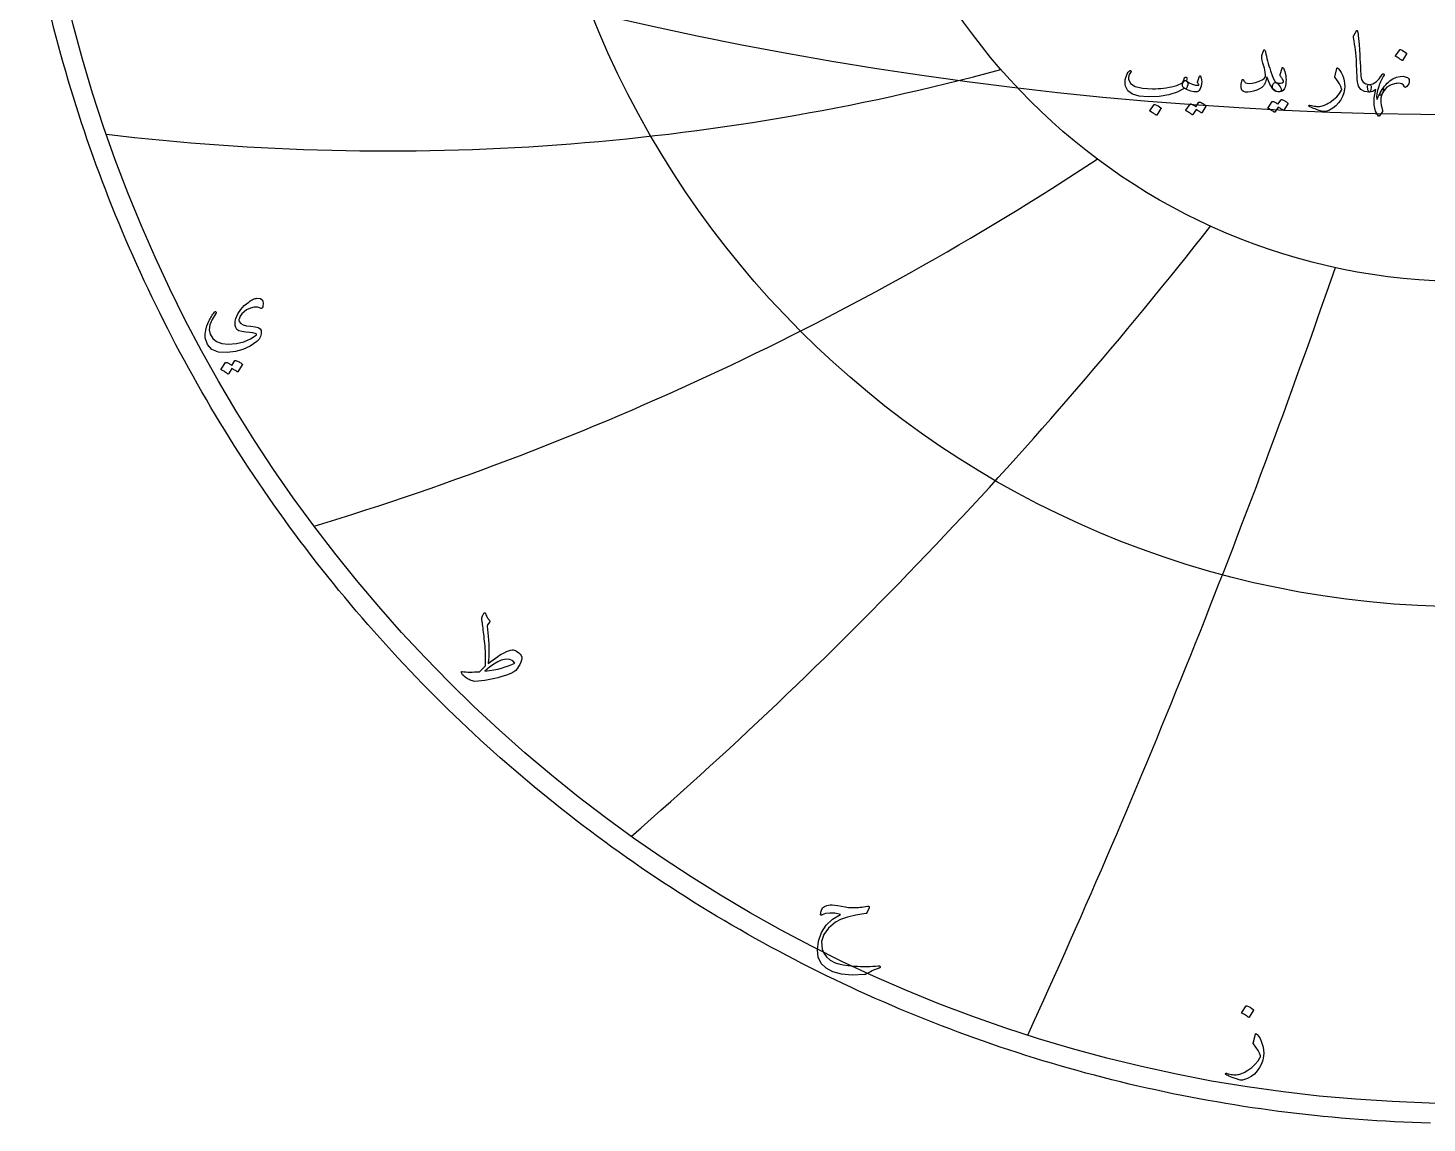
# Model space of a CAD drawing. Header units: millimetres. Extents: x -55 to 55, y -55 to 56.
# Drawn here: x -54 to -1.5, y -54.7 to -13.6 of the extents above; entities that cross this region are included whole.
import ezdxf

# ---------------------------------------------------------------- set-up
doc = ezdxf.new("R2010")
doc.units = ezdxf.units.MM
for name, color, linetype in [('CUT_OUTER', 1, 'Continuous'), ('ENGRAVE', 7, 'Continuous'), ('ENGRAVE_FINE', 8, 'Continuous'), ('TEXT', 5, 'Continuous')]:
    doc.layers.add(name, color=color, linetype=linetype)

msp = doc.modelspace()

# ---------------------------------------------------------------- linework, layer by layer
at = {"layer": 'CUT_OUTER'}
msp.add_lwpolyline([(-1.3436, -54.7335), (-1.6794, -54.7242), (-2.0152, -54.7129), (-2.3509, -54.6995), (-2.6865, -54.6841), (-3.0219, -54.6665), (-3.3573, -54.647), (-3.6926, -54.6253), (-4.0277, -54.6017), (-4.3626, -54.5759), (-4.6974, -54.5481), (-5.032, -54.5183), (-5.3664, -54.4864), (-5.7007, -54.4524), (-6.0347, -54.4164), (-6.3684, -54.3784), (-6.702, -54.3383), (-7.0353, -54.2961), (-7.3683, -54.2519), (-7.701, -54.2057), (-8.0335, -54.1574), (-8.3656, -54.1071), (-8.6975, -54.0548), (-9.029, -54.0004), (-9.3602, -53.944), (-9.691, -53.8855), (-10.0214, -53.825), (-10.3515, -53.7625), (-10.6812, -53.698), (-11.0105, -53.6314), (-11.3393, -53.5629), (-11.6678, -53.4923), (-11.9958, -53.4197), (-12.3233, -53.3451), (-12.6504, -53.2685), (-12.977, -53.1898), (-13.3032, -53.1092), (-13.6288, -53.0266), (-13.9539, -52.942), (-14.2785, -52.8553), (-14.6025, -52.7667), (-14.926, -52.6761), (-15.249, -52.5836), (-15.5713, -52.489), (-15.8931, -52.3925), (-16.2143, -52.294), (-16.5348, -52.1935), (-16.8548, -52.0911), (-17.1741, -51.9867), (-17.4927, -51.8803), (-17.8107, -51.772), (-18.1281, -51.6617), (-18.4447, -51.5495), (-18.7607, -51.4354), (-19.0759, -51.3193), (-19.3905, -51.2013), (-19.7043, -51.0814), (-20.0173, -50.9595), (-20.3296, -50.8357), (-20.6412, -50.71), (-20.9519, -50.5824), (-21.2619, -50.4529), (-21.5711, -50.3215), (-21.8794, -50.1882), (-22.187, -50.053), (-22.4937, -49.9159), (-22.7995, -49.7769), (-23.1045, -49.6361), (-23.4086, -49.4934), (-23.7119, -49.3488), (-24.0142, -49.2024), (-24.3157, -49.0542), (-24.6162, -48.904), (-24.9158, -48.7521), (-25.2145, -48.5983), (-25.5122, -48.4426), (-25.809, -48.2852), (-26.1048, -48.1259), (-26.3996, -47.9648), (-26.6934, -47.802), (-26.9862, -47.6373), (-27.278, -47.4708), (-27.5687, -47.3025), (-27.8585, -47.1325), (-28.1471, -46.9606), (-28.4347, -46.787), (-28.7213, -46.6117), (-29.0067, -46.4346), (-29.2911, -46.2557), (-29.5744, -46.0751), (-29.8565, -45.8928), (-30.1376, -45.7087), (-30.4175, -45.523), (-30.6962, -45.3355), (-30.9738, -45.1463), (-31.2502, -44.9554), (-31.5255, -44.7628), (-31.7996, -44.5685), (-32.0724, -44.3725), (-32.3441, -44.1749), (-32.6145, -43.9756), (-32.8838, -43.7747), (-33.1517, -43.5721), (-33.4185, -43.3678), (-33.6839, -43.162), (-33.9481, -42.9545), (-34.2111, -42.7454), (-34.4727, -42.5346), (-34.733, -42.3223), (-34.9921, -42.1084), (-35.2498, -41.8929), (-35.5062, -41.6758), (-35.7612, -41.4572), (-36.0149, -41.237), (-36.2673, -41.0152), (-36.5182, -40.7919), (-36.7679, -40.5671), (-37.0161, -40.3407), (-37.2629, -40.1128), (-37.5083, -39.8834), (-37.7523, -39.6525), (-37.9949, -39.4201), (-38.2361, -39.1863), (-38.4758, -38.9509), (-38.7141, -38.7141), (-38.9509, -38.4758), (-39.1863, -38.2361), (-39.4201, -37.9949), (-39.6525, -37.7523), (-39.8834, -37.5083), (-40.1128, -37.2629), (-40.3407, -37.0161), (-40.5671, -36.7679), (-40.7919, -36.5182), (-41.0152, -36.2673), (-41.237, -36.0149), (-41.4572, -35.7612), (-41.6758, -35.5062), (-41.8929, -35.2498), (-42.1084, -34.9921), (-42.3223, -34.733), (-42.5346, -34.4727), (-42.7454, -34.2111), (-42.9545, -33.9481), (-43.162, -33.6839), (-43.3678, -33.4185), (-43.5721, -33.1517), (-43.7747, -32.8838), (-43.9756, -32.6145), (-44.1749, -32.3441), (-44.3725, -32.0724), (-44.5685, -31.7996), (-44.7628, -31.5255), (-44.9554, -31.2502), (-45.1463, -30.9738), (-45.3355, -30.6962), (-45.523, -30.4175), (-45.7087, -30.1376), (-45.8928, -29.8565), (-46.0751, -29.5744), (-46.2557, -29.2911), (-46.4346, -29.0067), (-46.6117, -28.7213), (-46.787, -28.4347), (-46.9606, -28.1471), (-47.1325, -27.8585), (-47.3025, -27.5687), (-47.4708, -27.278), (-47.6373, -26.9862), (-47.802, -26.6934), (-47.9648, -26.3996), (-48.1259, -26.1048), (-48.2852, -25.809), (-48.4426, -25.5122), (-48.5983, -25.2145), (-48.7521, -24.9158), (-48.904, -24.6162), (-49.0542, -24.3157), (-49.2024, -24.0142), (-49.3488, -23.7119), (-49.4934, -23.4086), (-49.6361, -23.1045), (-49.7769, -22.7995), (-49.9159, -22.4937), (-50.053, -22.187), (-50.1882, -21.8794), (-50.3215, -21.5711), (-50.4529, -21.2619), (-50.5824, -20.9519), (-50.71, -20.6412), (-50.8357, -20.3296), (-50.9595, -20.0173), (-51.0814, -19.7043), (-51.2013, -19.3905), (-51.3193, -19.0759), (-51.4354, -18.7607), (-51.5495, -18.4447), (-51.6617, -18.1281), (-51.772, -17.8107), (-51.8803, -17.4927), (-51.9867, -17.1741), (-52.0911, -16.8548), (-52.1935, -16.5348), (-52.294, -16.2143), (-52.3925, -15.8931), (-52.489, -15.5713), (-52.5836, -15.249), (-52.6761, -14.926), (-52.7667, -14.6025), (-52.8553, -14.2785), (-52.942, -13.9539), (-53.0266, -13.6288), (-53.1092, -13.3032)], dxfattribs=at)
at = {"layer": 'ENGRAVE'}
for radius in [54, 35.3478, 23.1383]:
    msp.add_circle((0, 0), radius, dxfattribs=at)
for centre, radius, start, end in [((-40.5108, 70.1668), 88.3967, 263.151501, 285.109988), ((-76.1833, 76.1833), 113.3898, 286.879767, 303.348632), ((-139.69, 80.65), 165.1278, 311.00294, 321.982183), ((-311.2503, 83.3993), 324.163, 335.421907, 340.911529)]:
    msp.add_arc(centre, radius, start, end, dxfattribs=at)
at = {"layer": 'ENGRAVE_FINE'}
msp.add_arc((0, 125.8167), 142.6767, 247.925664, 292.074336, dxfattribs=at)
at = {"layer": 'TEXT'}
for points in [[(-4.1197, -13.7229), (-4.1135, -13.7133), (-4.1077, -13.7069), (-4.1023, -13.7037), (-4.0973, -13.7037), (-4.0897, -13.7079), (-4.083, -13.7205), (-4.077, -13.7414), (-4.0718, -13.7708), (-4.0454, -14.0093), (-4.0239, -14.2299), (-4.0071, -14.4325), (-3.9951, -14.6171), (-3.9874, -14.775), (-3.9804, -14.9165), (-3.9739, -15.0416), (-3.968, -15.1504), (-3.9629, -15.2428), (-3.9588, -15.3189), (-3.9557, -15.3785), (-3.9536, -15.4219), (-3.9253, -15.5516), (-3.8626, -15.647), (-3.7656, -15.7081), (-3.6343, -15.7348), (-3.5977, -15.7444), (-3.5744, -15.7668), (-3.5642, -15.8019), (-3.5672, -15.8498), (-3.5822, -15.9252), (-3.5983, -15.9791), (-3.6157, -16.0115), (-3.6343, -16.0222), (-3.8191, -15.9979), (-3.9552, -15.9248), (-4.0426, -15.8031), (-4.0814, -15.6326), (-4.0874, -15.5511), (-4.0929, -15.4694), (-4.0978, -15.3874), (-4.1021, -15.3053), (-4.106, -15.223), (-4.1097, -15.1404), (-4.1132, -15.0577), (-4.1165, -14.9748), (-4.1225, -14.8166), (-4.1309, -14.6742), (-4.1416, -14.5475), (-4.1548, -14.4366), (-4.1704, -14.3302), (-4.1883, -14.2167), (-4.2087, -14.0962), (-4.2315, -13.9688), (-4.2344, -13.9458), (-4.2338, -13.9249), (-4.2297, -13.9059), (-4.2219, -13.889)], [(-7.54, -14.5085), (-7.5216, -14.5922), (-7.5016, -14.6774), (-7.4801, -14.7639), (-7.4569, -14.8518), (-7.4322, -14.9415), (-7.4058, -15.0334), (-7.3779, -15.1275), (-7.3484, -15.2239), (-7.2887, -15.3971), (-7.2342, -15.5272), (-7.1849, -15.6143), (-7.1408, -15.6582), (-7.1023, -15.6843), (-7.0633, -15.7212), (-7.024, -15.769), (-6.9843, -15.8274), (-6.9468, -15.8999), (-6.9364, -15.9544), (-6.9532, -15.9909), (-6.9971, -16.0095), (-7.139, -15.9951), (-7.2645, -15.9009), (-7.3737, -15.7268), (-7.4665, -15.473), (-7.4685, -15.4688), (-7.4713, -15.4658), (-7.4749, -15.464), (-7.4793, -15.4634), (-7.4825, -15.464), (-7.4857, -15.4658), (-7.4889, -15.4688), (-7.4921, -15.473), (-7.501, -15.5141), (-7.512, -15.5576), (-7.525, -15.6035), (-7.54, -15.6518), (-7.5563, -15.6975), (-7.5735, -15.7356), (-7.5915, -15.7662), (-7.6102, -15.7891), (-7.6777, -15.848), (-7.7619, -15.9001), (-7.8629, -15.9454), (-7.9807, -15.9839), (-8.1004, -16.0125), (-8.2042, -16.0246), (-8.292, -16.0204), (-8.3639, -15.9999), (-8.4254, -15.9484), (-8.4533, -15.8578), (-8.4477, -15.728), (-8.4086, -15.5592), (-8.4048, -15.5536), (-8.3998, -15.5496), (-8.3936, -15.5472), (-8.3863, -15.5464), (-8.3775, -15.5474), (-8.3703, -15.5504), (-8.3647, -15.5554), (-8.3607, -15.5624), (-8.3455, -15.5977), (-8.3288, -15.627), (-8.3104, -15.6504), (-8.2905, -15.6678), (-8.2282, -15.6909), (-8.1435, -15.6965), (-8.0366, -15.6845), (-7.9072, -15.655), (-7.7693, -15.6107), (-7.6621, -15.5608), (-7.5857, -15.5053), (-7.54, -15.4442), (-7.5324, -15.3823), (-7.5448, -15.2765), (-7.5771, -15.1269), (-7.6294, -14.9332), (-7.6545, -14.8312), (-7.6693, -14.7488), (-7.6737, -14.6859), (-7.6677, -14.6426), (-7.607, -14.4702), (-7.6004, -14.452), (-7.5935, -14.439), (-7.5861, -14.4313), (-7.5783, -14.4287), (-7.5687, -14.4337), (-7.5591, -14.4486), (-7.5495, -14.4736), (-7.54, -14.5085)], [(-2.4942, -14.4319), (-2.4902, -14.4279), (-2.4846, -14.4255), (-2.4774, -14.4247), (-2.4686, -14.4255), (-2.4065, -14.4506), (-2.3481, -14.4814), (-2.2932, -14.5177), (-2.2419, -14.5596), (-2.2369, -14.566), (-2.2347, -14.5724), (-2.2353, -14.5788), (-2.2387, -14.5851), (-2.3888, -14.8279), (-2.3944, -14.8336), (-2.4015, -14.835), (-2.4103, -14.832), (-2.4207, -14.8247), (-2.4297, -14.8183), (-2.4439, -14.8087), (-2.4632, -14.7959), (-2.4878, -14.78), (-2.5179, -14.7608), (-2.554, -14.7384), (-2.5962, -14.7129), (-2.6443, -14.6841), (-2.6506, -14.6794), (-2.6538, -14.6746), (-2.6538, -14.6698), (-2.6506, -14.665)], [(-10.5068, -15.6007), (-10.5037, -15.6023), (-10.5008, -15.6039), (-10.4981, -15.6055), (-10.4956, -15.6071), (-10.4931, -15.6089), (-10.4904, -15.6111), (-10.4875, -15.6137), (-10.4844, -15.6167), (-10.4587, -15.647), (-10.4485, -15.6901), (-10.4539, -15.746), (-10.4748, -15.8147), (-10.4942, -15.8564), (-10.514, -15.8825), (-10.5341, -15.8931), (-10.5547, -15.8881), (-10.5651, -15.8831), (-10.5738, -15.8809), (-10.581, -15.8815), (-10.5866, -15.8849), (-10.8485, -16.0282), (-11.1615, -16.1292), (-11.5255, -16.1879), (-11.9407, -16.2043), (-12.2764, -16.1755), (-12.5299, -16.0989), (-12.7011, -15.9743), (-12.7902, -15.8019), (-12.8039, -15.7205), (-12.8069, -15.639), (-12.7991, -15.5576), (-12.7806, -15.4761), (-12.7552, -15.4041), (-12.7239, -15.338), (-12.6866, -15.2779), (-12.6433, -15.2239), (-12.6351, -15.2171), (-12.6265, -15.2127), (-12.6175, -15.2107), (-12.6081, -15.2111), (-12.5993, -15.2149), (-12.5922, -15.2199), (-12.5866, -15.226), (-12.5826, -15.2334), (-12.5808, -15.2406), (-12.5818, -15.2494), (-12.5856, -15.2598), (-12.5922, -15.2718), (-12.6385, -15.3396), (-12.6688, -15.4059), (-12.6832, -15.4706), (-12.6816, -15.5336), (-12.6057, -15.6917), (-12.4293, -15.8051), (-12.1522, -15.8737), (-11.7746, -15.8977), (-11.6709, -15.8961), (-11.5674, -15.8913), (-11.4641, -15.8833), (-11.361, -15.8721), (-11.2588, -15.8578), (-11.1579, -15.8402), (-11.0584, -15.8195), (-10.9603, -15.7955), (-10.8651, -15.7684), (-10.787, -15.7412), (-10.7261, -15.7141), (-10.6824, -15.6869), (-10.6656, -15.6725), (-10.6501, -15.655), (-10.636, -15.6342), (-10.6233, -15.6103), (-10.6115, -15.5835), (-10.5998, -15.5544), (-10.5883, -15.5229), (-10.577, -15.4889), (-10.5726, -15.4785), (-10.5659, -15.4698), (-10.5567, -15.4626), (-10.5451, -15.457), (-10.5327, -15.454), (-10.5211, -15.4546), (-10.5104, -15.4588), (-10.5004, -15.4666), (-10.4924, -15.4773), (-10.4876, -15.4905), (-10.486, -15.5061), (-10.4876, -15.524)], [(-6.8949, -15.54), (-6.9136, -15.5087), (-6.9316, -15.4817), (-6.9488, -15.4592), (-6.9651, -15.441), (-6.9769, -15.4254), (-6.9835, -15.4075), (-6.9849, -15.3871), (-6.9811, -15.3644), (-6.914, -15.1217), (-6.9047, -15.1005), (-6.8925, -15.0945), (-6.8775, -15.1037), (-6.8597, -15.128), (-6.833, -15.1797), (-6.8102, -15.2422), (-6.7915, -15.3155), (-6.7767, -15.3995), (-6.7681, -15.4801), (-6.7647, -15.5592), (-6.7665, -15.6366), (-6.7735, -15.7125), (-6.7849, -15.7785), (-6.7999, -15.8362), (-6.8184, -15.8855), (-6.8406, -15.9264), (-6.8679, -15.9568), (-6.9052, -15.9807), (-6.9526, -15.9983), (-7.0098, -16.0095), (-7.0685, -16.0117), (-7.1232, -16.0023), (-7.1739, -15.9813), (-7.2206, -15.9488), (-7.2567, -15.9075), (-7.2757, -15.8602), (-7.2775, -15.8069), (-7.2621, -15.7476), (-7.2376, -15.6991), (-7.2086, -15.6686), (-7.1753, -15.656), (-7.1376, -15.6614), (-7.0506, -15.6823), (-6.9747, -15.6845), (-6.91, -15.668), (-6.8565, -15.6326), (-6.8554, -15.6232), (-6.8613, -15.6047), (-6.8745, -15.5769), (-6.8949, -15.54)], [(-4.8542, -15.1312), (-4.8524, -15.1255), (-4.8502, -15.1209), (-4.8476, -15.1175), (-4.8446, -15.1153), (-4.8356, -15.1145), (-4.8247, -15.1185), (-4.8117, -15.1272), (-4.7967, -15.1408), (-4.7384, -15.2101), (-4.6881, -15.2901), (-4.6458, -15.3809), (-4.6115, -15.4825), (-4.5847, -15.5919), (-4.5684, -15.6997), (-4.5624, -15.8059), (-4.5668, -15.9105), (-4.5951, -16.0482), (-4.6418, -16.1803), (-4.7069, -16.3069), (-4.7903, -16.4278), (-4.8901, -16.5374), (-5.0043, -16.6266), (-5.1328, -16.6955), (-5.2757, -16.744), (-5.3141, -16.7522), (-5.3524, -16.7544), (-5.3907, -16.7506), (-5.429, -16.7408), (-5.5174, -16.71), (-5.5971, -16.6813), (-5.6682, -16.6549), (-5.7308, -16.6306), (-5.7846, -16.6086), (-5.8294, -16.5887), (-5.8653, -16.571), (-5.8921, -16.5556), (-5.8977, -16.5508), (-5.9017, -16.546), (-5.9041, -16.5412), (-5.9049, -16.5364), (-5.9043, -16.5302), (-5.9025, -16.5244), (-5.8995, -16.519), (-5.8953, -16.514), (-5.8899, -16.5103), (-5.8833, -16.5085), (-5.8755, -16.5087), (-5.8665, -16.5109), (-5.8119, -16.5255), (-5.7596, -16.5376), (-5.7097, -16.5471), (-5.6622, -16.554), (-5.6167, -16.5583), (-5.5727, -16.56), (-5.5304, -16.5591), (-5.4897, -16.5556), (-5.4491, -16.5491), (-5.4071, -16.5392), (-5.3637, -16.5259), (-5.3189, -16.5093), (-5.2726, -16.489), (-5.225, -16.4649), (-5.176, -16.4371), (-5.1256, -16.4055), (-4.9841, -16.3037), (-4.863, -16.1931), (-4.7622, -16.0737), (-4.6817, -15.9456), (-4.6766, -15.9352), (-4.6738, -15.9232), (-4.6734, -15.9097), (-4.6754, -15.8945), (-4.7089, -15.8049), (-4.7616, -15.7053), (-4.8334, -15.5957), (-4.9245, -15.4761), (-4.9284, -15.4686), (-4.9308, -15.4618), (-4.9316, -15.4558), (-4.9308, -15.4506)], [(-10.6026, -15.8562), (-10.6373, -15.8232), (-10.6553, -15.7819), (-10.6565, -15.7322), (-10.6409, -15.6741), (-10.6072, -15.622), (-10.5762, -15.5903), (-10.5481, -15.5789), (-10.5227, -15.5879), (-10.403, -15.6672), (-10.2832, -15.7228), (-10.1635, -15.755), (-10.0437, -15.7636), (-10.0395, -15.7628), (-10.0365, -15.7604), (-10.0347, -15.7564), (-10.0341, -15.7508), (-10.0371, -15.7402), (-10.0461, -15.7244), (-10.0611, -15.7035), (-10.082, -15.6773), (-10.086, -15.6694), (-10.0884, -15.6614), (-10.0892, -15.6534), (-10.0884, -15.6454), (-10.0118, -15.425), (-10.0082, -15.4167), (-10.0038, -15.4107), (-9.9986, -15.4071), (-9.9926, -15.4059), (-9.9866, -15.4069), (-9.9814, -15.4099), (-9.977, -15.4149), (-9.9735, -15.4219), (-9.9495, -15.4935), (-9.9351, -15.5648), (-9.9303, -15.6356), (-9.9351, -15.7061), (-9.9507, -15.7937), (-9.9719, -15.865), (-9.9986, -15.9198), (-10.0309, -15.9584), (-10.0555, -15.9795), (-10.078, -15.9951), (-10.0986, -16.0051), (-10.1172, -16.0095), (-10.2241, -16.0119), (-10.3407, -15.9871), (-10.4669, -15.9352), (-10.6026, -15.8562)], [(-3.1233, -15.9967), (-3.1584, -16.0721), (-3.184, -16.1516), (-3.1999, -16.235), (-3.2063, -16.3224), (-3.2035, -16.4135), (-3.192, -16.5077), (-3.1716, -16.6051), (-3.1425, -16.7057), (-3.1389, -16.719), (-3.1377, -16.7304), (-3.1389, -16.7398), (-3.1425, -16.7472), (-3.2574, -16.91), (-3.268, -16.9218), (-3.2774, -16.9284), (-3.2856, -16.9298), (-3.2925, -16.926), (-3.4019, -16.7386), (-3.4554, -16.5085), (-3.453, -16.2356), (-3.3947, -15.92), (-3.4504, -15.9648), (-3.5089, -15.9967), (-3.5702, -16.0159), (-3.6343, -16.0222), (-3.648, -16.018), (-3.6606, -16.0055), (-3.672, -15.9845), (-3.6822, -15.9552), (-3.6879, -15.9375), (-3.6925, -15.9196), (-3.6959, -15.9016), (-3.6981, -15.8833), (-3.6997, -15.8651), (-3.7013, -15.847), (-3.7029, -15.8291), (-3.7045, -15.8115), (-3.7025, -15.7791), (-3.6901, -15.7556), (-3.6674, -15.7408), (-3.6343, -15.7348), (-3.5039, -15.7057), (-3.3812, -15.6342), (-3.266, -15.5205), (-3.1584, -15.3644), (-3.1438, -15.3446), (-3.1289, -15.3332), (-3.1135, -15.3302), (-3.0977, -15.3356), (-3.0862, -15.3458), (-3.0802, -15.3572), (-3.0798, -15.3698), (-3.085, -15.3835), (-3.1132, -15.4334), (-3.1405, -15.4841), (-3.1667, -15.5356), (-3.192, -15.5879), (-3.2162, -15.641), (-3.2395, -15.6949), (-3.2617, -15.7496), (-3.283, -15.8051), (-3.3301, -15.9562), (-3.3564, -16.0869), (-3.362, -16.1973), (-3.3468, -16.2873), (-3.3454, -16.2901), (-3.3444, -16.2921), (-3.3438, -16.2933), (-3.3436, -16.2937), (-3.3434, -16.2933), (-3.3428, -16.2921), (-3.3418, -16.2901), (-3.3405, -16.2873), (-3.321, -16.2415), (-3.3009, -16.1967), (-3.2803, -16.1529), (-3.259, -16.1101), (-3.237, -16.068), (-3.2139, -16.0266), (-3.1899, -15.9858), (-3.1648, -15.9456), (-3.1466, -15.9177), (-3.1305, -15.9009), (-3.1163, -15.8953), (-3.1041, -15.9009), (-3.0981, -15.9129), (-3.0993, -15.9328), (-3.1077, -15.9608), (-3.1233, -15.9967)], [(-2.3185, -15.8242), (-2.3598, -15.7596), (-2.4135, -15.7157), (-2.4796, -15.6925), (-2.558, -15.6901), (-2.6025, -15.6958), (-2.6467, -15.7033), (-2.6904, -15.7126), (-2.7337, -15.7236), (-2.7766, -15.7369), (-2.8191, -15.7528), (-2.8612, -15.7712), (-2.9029, -15.7923), (-2.9744, -15.8402), (-3.0419, -15.9073), (-3.1053, -15.9935), (-3.1648, -16.0989), (-3.1818, -16.1226), (-3.1975, -16.1364), (-3.2121, -16.1402), (-3.2255, -16.134), (-3.2367, -16.1216), (-3.2415, -16.1069), (-3.2399, -16.0897), (-3.2319, -16.0701), (-3.2197, -16.0444), (-3.2087, -16.0214), (-3.1989, -16.0013), (-3.1904, -15.9839), (-3.1828, -15.9691), (-3.176, -15.9568), (-3.17, -15.9468), (-3.1648, -15.9392), (-3.1179, -15.8686), (-3.0698, -15.8035), (-3.0205, -15.744), (-2.97, -15.6901), (-2.9183, -15.6416), (-2.8654, -15.5983), (-2.8113, -15.5602), (-2.756, -15.5272), (-2.6141, -15.4628), (-2.4822, -15.429), (-2.3602, -15.426), (-2.2483, -15.4538), (-2.2006, -15.4779), (-2.166, -15.5089), (-2.1447, -15.5466), (-2.1365, -15.5911), (-2.1413, -15.6518), (-2.1588, -15.7093), (-2.1892, -15.7636), (-2.2323, -15.8147), (-2.2604, -15.8368), (-2.2842, -15.8458), (-2.3035, -15.8416), (-2.3185, -15.8242)], [(-11.7171, -16.4885), (-11.7131, -16.4845), (-11.7075, -16.4821), (-11.7004, -16.4813), (-11.6916, -16.4821), (-11.6295, -16.5073), (-11.571, -16.538), (-11.5161, -16.5743), (-11.4648, -16.6162), (-11.4598, -16.6226), (-11.4577, -16.629), (-11.4583, -16.6354), (-11.4616, -16.6418), (-11.6117, -16.8845), (-11.6173, -16.8903), (-11.6245, -16.8917), (-11.6333, -16.8887), (-11.6437, -16.8813), (-11.6527, -16.8749), (-11.6668, -16.8653), (-11.6862, -16.8526), (-11.7107, -16.8366), (-11.7409, -16.8174), (-11.777, -16.7951), (-11.8191, -16.7695), (-11.8672, -16.7408), (-11.8736, -16.736), (-11.8768, -16.7312), (-11.8768, -16.7264), (-11.8736, -16.7216)], [(-10.0341, -16.3991), (-10.0301, -16.3951), (-10.0245, -16.3927), (-10.0174, -16.3919), (-10.0086, -16.3927), (-9.9771, -16.4045), (-9.9467, -16.4174), (-9.9173, -16.4316), (-9.8888, -16.447), (-9.8612, -16.4637), (-9.8341, -16.4821), (-9.8077, -16.5021), (-9.7818, -16.5236), (-9.7768, -16.5302), (-9.7747, -16.5372), (-9.7753, -16.5446), (-9.7786, -16.5524), (-9.9319, -16.7951), (-9.9361, -16.7983), (-9.9423, -16.7983), (-9.9505, -16.7951), (-9.9607, -16.7887), (-9.9677, -16.7828), (-9.979, -16.7747), (-9.9948, -16.7644), (-10.015, -16.752), (-10.0397, -16.7371), (-10.0693, -16.7196), (-10.1036, -16.6996), (-10.1427, -16.6769), (-10.2641, -16.8653), (-10.2697, -16.8711), (-10.2768, -16.8725), (-10.2856, -16.8695), (-10.296, -16.8621), (-10.305, -16.8558), (-10.3192, -16.8462), (-10.3385, -16.8334), (-10.3631, -16.8174), (-10.3932, -16.7983), (-10.4293, -16.7759), (-10.4714, -16.7504), (-10.5195, -16.7216), (-10.5245, -16.7168), (-10.5267, -16.712), (-10.5261, -16.7073), (-10.5227, -16.7025), (-10.3663, -16.4693), (-10.3623, -16.4653), (-10.3567, -16.463), (-10.3495, -16.4622), (-10.3407, -16.463), (-10.314, -16.4716), (-10.288, -16.4817), (-10.2629, -16.4932), (-10.2385, -16.5061), (-10.215, -16.5201), (-10.1922, -16.5352), (-10.1703, -16.5513), (-10.1491, -16.5683)], [(-6.9524, -16.3065), (-6.9484, -16.3025), (-6.9428, -16.3001), (-6.9356, -16.2993), (-6.9268, -16.3001), (-6.8954, -16.3119), (-6.8649, -16.3248), (-6.8355, -16.339), (-6.807, -16.3544), (-6.7794, -16.3711), (-6.7524, -16.3895), (-6.7259, -16.4095), (-6.7001, -16.431), (-6.6951, -16.4376), (-6.6929, -16.4446), (-6.6935, -16.452), (-6.6969, -16.4598), (-6.8502, -16.7025), (-6.8544, -16.7057), (-6.8605, -16.7057), (-6.8687, -16.7025), (-6.8789, -16.6961), (-6.8859, -16.6902), (-6.8973, -16.6821), (-6.913, -16.6718), (-6.9332, -16.6594), (-6.9579, -16.6445), (-6.9875, -16.627), (-7.0218, -16.607), (-7.0609, -16.5843), (-7.1823, -16.7727), (-7.1879, -16.7785), (-7.1951, -16.7799), (-7.2038, -16.7769), (-7.2142, -16.7695), (-7.2232, -16.7631), (-7.2374, -16.7536), (-7.2567, -16.7408), (-7.2813, -16.7248), (-7.3114, -16.7057), (-7.3476, -16.6833), (-7.3897, -16.6578), (-7.4378, -16.629), (-7.4428, -16.6242), (-7.445, -16.6194), (-7.4444, -16.6146), (-7.441, -16.6099), (-7.2845, -16.3767), (-7.2805, -16.3727), (-7.2749, -16.3703), (-7.2677, -16.3695), (-7.2589, -16.3703), (-7.2322, -16.379), (-7.2062, -16.3891), (-7.1811, -16.4006), (-7.1567, -16.4135), (-7.1332, -16.4275), (-7.1104, -16.4426), (-7.0885, -16.4587), (-7.0673, -16.4757)], [(-45.2737, -24.1379), (-45.384, -24.1011), (-45.507, -24.0996), (-45.6428, -24.1334), (-45.7915, -24.2026), (-45.8858, -24.2686), (-45.9643, -24.3474), (-46.0271, -24.4389), (-46.0742, -24.5433), (-46.0789, -24.5641), (-46.0793, -24.5858), (-46.0755, -24.6084), (-46.0674, -24.6318), (-46.0133, -24.7046), (-45.9226, -24.7596), (-45.7953, -24.7966), (-45.6314, -24.8158), (-45.4695, -24.833), (-45.352, -24.8643), (-45.2788, -24.9097), (-45.2498, -24.9691), (-45.2466, -25.0934), (-45.2711, -25.2041), (-45.3233, -25.3012), (-45.4031, -25.3847), (-45.6567, -25.5577), (-45.9269, -25.6853), (-46.2136, -25.7672), (-46.517, -25.8037), (-46.8483, -25.7807), (-47.0961, -25.681), (-47.2605, -25.5047), (-47.3414, -25.2518), (-47.3461, -25.113), (-47.3261, -24.9623), (-47.2814, -24.7996), (-47.2119, -24.625), (-47.1878, -24.5765), (-47.163, -24.5296), (-47.1375, -24.4845), (-47.1115, -24.4411), (-47.0845, -24.3991), (-47.0565, -24.3585), (-47.0275, -24.3191), (-46.9973, -24.281), (-46.9812, -24.2652), (-46.9667, -24.2588), (-46.9539, -24.2618), (-46.9428, -24.2742), (-46.9367, -24.2895), (-46.9352, -24.3048), (-46.9384, -24.3201), (-46.9462, -24.3355), (-47.0863, -24.5611), (-47.1694, -24.7647), (-47.1953, -24.9461), (-47.1643, -25.1053), (-47.0642, -25.2731), (-46.9173, -25.3915), (-46.7235, -25.4605), (-46.483, -25.48), (-46.1747, -25.4556), (-45.8971, -25.3923), (-45.6501, -25.2903), (-45.4338, -25.1496), (-45.4208, -25.1377), (-45.4159, -25.1258), (-45.4191, -25.1138), (-45.4304, -25.1019), (-45.4761, -25.0798), (-45.5556, -25.061), (-45.6686, -25.0457), (-45.8153, -25.0338), (-45.9645, -25.0155), (-46.0784, -24.981), (-46.157, -24.9303), (-46.2002, -24.8635), (-46.2202, -24.7849), (-46.2258, -24.7025), (-46.2168, -24.6163), (-46.1934, -24.5262), (-46.1174, -24.3493), (-46.012, -24.1864), (-45.8773, -24.0376), (-45.7131, -23.9029), (-45.6695, -23.8709), (-45.6271, -23.8432), (-45.586, -23.8198), (-45.5462, -23.8007), (-45.5079, -23.7855), (-45.4712, -23.7743), (-45.4363, -23.7668), (-45.4031, -23.7632), (-45.2732, -23.7753), (-45.1936, -23.8322), (-45.1642, -23.9337), (-45.1851, -24.08), (-45.2009, -24.1194), (-45.2209, -24.1422), (-45.2451, -24.1483), (-45.2737, -24.1379)], [(-46.2275, -26.1034), (-46.2232, -26.0992), (-46.2173, -26.0966), (-46.2096, -26.0958), (-46.2002, -26.0966), (-46.1667, -26.1092), (-46.1342, -26.123), (-46.1028, -26.1381), (-46.0725, -26.1545), (-46.043, -26.1724), (-46.0142, -26.192), (-45.9859, -26.2133), (-45.9584, -26.2363), (-45.953, -26.2433), (-45.9507, -26.2507), (-45.9513, -26.2586), (-45.955, -26.2669), (-46.1185, -26.5258), (-46.1229, -26.5292), (-46.1295, -26.5292), (-46.1383, -26.5258), (-46.1491, -26.519), (-46.1566, -26.5127), (-46.1687, -26.5041), (-46.1855, -26.4931), (-46.207, -26.4798), (-46.2334, -26.464), (-46.265, -26.4453), (-46.3016, -26.4239), (-46.3433, -26.3998), (-46.4727, -26.6008), (-46.4787, -26.6069), (-46.4864, -26.6084), (-46.4957, -26.6052), (-46.5068, -26.5974), (-46.5164, -26.5905), (-46.5315, -26.5803), (-46.5522, -26.5667), (-46.5783, -26.5497), (-46.6105, -26.5292), (-46.649, -26.5054), (-46.694, -26.4781), (-46.7453, -26.4475), (-46.7506, -26.4424), (-46.7529, -26.4373), (-46.7523, -26.4321), (-46.7487, -26.427), (-46.5818, -26.1784), (-46.5775, -26.1741), (-46.5715, -26.1715), (-46.5639, -26.1707), (-46.5545, -26.1715), (-46.526, -26.1808), (-46.4983, -26.1916), (-46.4715, -26.2038), (-46.4455, -26.2175), (-46.4204, -26.2325), (-46.3961, -26.2486), (-46.3727, -26.2658), (-46.3501, -26.284)], [(-36.9592, -35.7634), (-36.943, -35.7263), (-36.9286, -35.6935), (-36.9158, -35.665), (-36.9047, -35.6407), (-36.8956, -35.6209), (-36.8885, -35.6058), (-36.8836, -35.5954), (-36.8809, -35.5896), (-36.8751, -35.5822), (-36.8681, -35.5769), (-36.8598, -35.5737), (-36.8502, -35.5726), (-36.8423, -35.5739), (-36.8357, -35.5777), (-36.8304, -35.5841), (-36.8264, -35.593), (-36.8085, -35.6365), (-36.7923, -35.6748), (-36.7778, -35.708), (-36.7651, -35.7361), (-36.7577, -35.7485), (-36.7493, -35.7617), (-36.7398, -35.7757), (-36.7293, -35.7906), (-36.7175, -35.8064), (-36.7042, -35.823), (-36.6894, -35.8404), (-36.6731, -35.8587), (-36.6629, -35.8773), (-36.6595, -35.8954), (-36.6629, -35.913), (-36.6731, -35.9303), (-36.7378, -36.0154), (-36.7465, -36.0293), (-36.7523, -36.0435), (-36.7551, -36.0582), (-36.7548, -36.0733), (-36.7216, -36.4483), (-36.7003, -36.7521), (-36.691, -36.9848), (-36.6935, -37.1464), (-36.697, -37.2067), (-36.7008, -37.2618), (-36.7047, -37.3115), (-36.7089, -37.3559), (-36.7132, -37.3952), (-36.7178, -37.4295), (-36.7226, -37.459), (-36.7276, -37.4836), (-36.6257, -37.4057), (-36.5313, -37.3354), (-36.4443, -37.2728), (-36.3648, -37.2179), (-36.2929, -37.1704), (-36.229, -37.1302), (-36.1729, -37.0972), (-36.1246, -37.0714), (-36.0388, -37.0331), (-35.9586, -37.0033), (-35.8839, -36.982), (-35.8147, -36.9692), (-35.778, -36.9682), (-35.7397, -36.9752), (-35.6997, -36.9903), (-35.658, -37.0135), (-35.5754, -37.0721), (-35.5149, -37.1285), (-35.4766, -37.1828), (-35.4604, -37.2349), (-35.4615, -37.2931), (-35.4749, -37.3584), (-35.5006, -37.431), (-35.5387, -37.5109), (-35.5813, -37.5894), (-35.6205, -37.6548), (-35.6563, -37.7069), (-35.6886, -37.7459), (-35.755, -37.7951), (-35.8692, -37.8507), (-36.031, -37.9126), (-36.2405, -37.981), (-36.3572, -38.0148), (-36.4759, -38.0448), (-36.5965, -38.071), (-36.7191, -38.0934), (-36.8431, -38.1121), (-36.9682, -38.1274), (-37.0943, -38.1394), (-37.2215, -38.1479), (-37.268, -38.1385), (-37.3122, -38.1274), (-37.3541, -38.1147), (-37.3935, -38.1002), (-37.4311, -38.084), (-37.4672, -38.0661), (-37.5018, -38.0465), (-37.5349, -38.0252), (-37.593, -37.9827), (-37.6414, -37.9401), (-37.6799, -37.8975), (-37.7086, -37.8549), (-37.7244, -37.8196), (-37.7274, -37.7953), (-37.7176, -37.7821), (-37.695, -37.78), (-37.6313, -37.7875), (-37.5626, -37.7932), (-37.489, -37.7969), (-37.4106, -37.7987), (-37.3272, -37.7986), (-37.239, -37.7966), (-37.1458, -37.7926), (-37.0478, -37.7868), (-36.823, -37.5654), (-36.8188, -37.4764), (-36.8166, -37.3865), (-36.8163, -37.2958), (-36.8179, -37.2043), (-36.8212, -37.1117), (-36.8259, -37.0178), (-36.8322, -36.9226), (-36.84, -36.8262), (-36.8487, -36.7307), (-36.8579, -36.6384), (-36.8675, -36.5493), (-36.8775, -36.4634), (-36.8875, -36.3805), (-36.8971, -36.3003), (-36.9062, -36.2229), (-36.9149, -36.1483), (-36.9231, -36.0792), (-36.9307, -36.0184), (-36.9376, -35.9659), (-36.9439, -35.9218), (-36.9495, -35.8857), (-36.9545, -35.8575), (-36.9589, -35.8371), (-36.9626, -35.8247), (-36.965, -35.8106), (-36.9652, -35.7957), (-36.9633, -35.78), (-36.9592, -35.7634)], [(-36.2302, -37.3576), (-36.362, -37.4123), (-36.5087, -37.4981), (-36.6703, -37.615), (-36.8468, -37.7629), (-36.6757, -37.7418), (-36.5134, -37.7157), (-36.3598, -37.6847), (-36.2149, -37.6488), (-36.079, -37.6085), (-35.9522, -37.5641), (-35.8346, -37.5157), (-35.7261, -37.4632), (-35.7998, -37.3723), (-35.9083, -37.3244), (-36.0518, -37.3195), (-36.2302, -37.3576)], [(-22.4188, -46.6556), (-22.5005, -46.8396), (-22.508, -46.8517), (-22.5167, -46.8609), (-22.5267, -46.8671), (-22.538, -46.8702), (-22.9159, -46.9299), (-23.2321, -47.0031), (-23.4865, -47.09), (-23.6792, -47.1905), (-23.9493, -47.4108), (-24.1229, -47.6529), (-24.1997, -47.9167), (-24.1799, -48.2022), (-24.1199, -48.3567), (-24.0181, -48.4934), (-23.8746, -48.6122), (-23.6894, -48.7131), (-23.5593, -48.7583), (-23.3973, -48.7949), (-23.2033, -48.823), (-22.9774, -48.8426), (-22.8574, -48.8483), (-22.739, -48.852), (-22.6223, -48.8534), (-22.5073, -48.8528), (-22.3945, -48.8502), (-22.2842, -48.846), (-22.1765, -48.84), (-22.0713, -48.8324), (-22.0466, -48.8307), (-22.027, -48.8324), (-22.0126, -48.8375), (-22.0032, -48.846), (-21.9981, -48.8564), (-21.9964, -48.8673), (-21.9981, -48.8786), (-22.0032, -48.8903), (-22.0069, -48.8966), (-22.0113, -48.9018), (-22.0163, -48.9059), (-22.0219, -48.909), (-22.028, -48.9117), (-22.0343, -48.9145), (-22.0408, -48.9176), (-22.0475, -48.9209), (-22.1456, -48.9522), (-22.2323, -48.9848), (-22.3074, -49.0187), (-22.3711, -49.0538), (-22.4119, -49.0791), (-22.449, -49.1006), (-22.4825, -49.1183), (-22.5125, -49.1321), (-22.5383, -49.1428), (-22.5597, -49.1509), (-22.5766, -49.1564), (-22.5891, -49.1594), (-23.0549, -49.1766), (-23.4509, -49.1432), (-23.7771, -49.0591), (-24.0334, -48.9243), (-24.2187, -48.7395), (-24.3281, -48.5088), (-24.3617, -48.232), (-24.3196, -47.9092), (-24.208, -47.5841), (-24.0334, -47.3071), (-23.7958, -47.0783), (-23.4952, -46.8975), (-23.7081, -46.8568), (-23.8938, -46.8473), (-24.0522, -46.8688), (-24.1833, -46.9213), (-24.1948, -46.9256), (-24.2055, -46.9282), (-24.2153, -46.929), (-24.2242, -46.9282), (-24.2316, -46.9254), (-24.237, -46.9205), (-24.2402, -46.9135), (-24.2412, -46.9043), (-24.2365, -46.8619), (-24.2293, -46.82), (-24.2195, -46.7785), (-24.2072, -46.7374), (-24.1637, -46.6576), (-24.0947, -46.5986), (-24.0002, -46.5605), (-23.8801, -46.5432), (-23.8041, -46.5439), (-23.709, -46.5526), (-23.5946, -46.5694), (-23.4611, -46.5943), (-23.3234, -46.6192), (-23.1963, -46.6361), (-23.0798, -46.6448), (-22.974, -46.6454), (-22.9231, -46.6432), (-22.8693, -46.6399), (-22.8124, -46.6355), (-22.7526, -46.6301), (-22.6898, -46.6234), (-22.624, -46.6152), (-22.5552, -46.6055), (-22.4835, -46.5943), (-22.4424, -46.593), (-22.4179, -46.6028), (-22.41, -46.6237), (-22.4188, -46.6556)], [(-8.2615, -50.3363), (-8.2572, -50.332), (-8.2513, -50.3295), (-8.2436, -50.3286), (-8.2343, -50.3295), (-8.168, -50.3563), (-8.1057, -50.3891), (-8.0471, -50.4279), (-7.9924, -50.4726), (-7.9871, -50.4794), (-7.9847, -50.4862), (-7.9854, -50.493), (-7.989, -50.4998), (-8.1491, -50.7587), (-8.1551, -50.7649), (-8.1627, -50.7664), (-8.1721, -50.7632), (-8.1832, -50.7553), (-8.1927, -50.7485), (-8.2079, -50.7383), (-8.2285, -50.7246), (-8.2547, -50.7076), (-8.2868, -50.6872), (-8.3254, -50.6633), (-8.3703, -50.6361), (-8.4216, -50.6054), (-8.4284, -50.6003), (-8.4318, -50.5952), (-8.4318, -50.5901), (-8.4284, -50.585)], [(-7.914, -51.3957), (-7.9121, -51.3895), (-7.9098, -51.3846), (-7.907, -51.381), (-7.9038, -51.3787), (-7.8942, -51.3778), (-7.8825, -51.3821), (-7.8687, -51.3915), (-7.8527, -51.4059), (-7.7906, -51.4798), (-7.7369, -51.5652), (-7.6918, -51.6621), (-7.6552, -51.7704), (-7.6266, -51.8871), (-7.6092, -52.0021), (-7.6028, -52.1153), (-7.6075, -52.2269), (-7.6377, -52.3738), (-7.6875, -52.5147), (-7.7569, -52.6497), (-7.8459, -52.7787), (-7.9524, -52.8956), (-8.0742, -52.9908), (-8.2113, -53.0642), (-8.3637, -53.116), (-8.4046, -53.1247), (-8.4455, -53.127), (-8.4863, -53.123), (-8.5272, -53.1126), (-8.6214, -53.0797), (-8.7065, -53.0491), (-8.7824, -53.0209), (-8.8491, -52.995), (-8.9065, -52.9715), (-8.9543, -52.9503), (-8.9925, -52.9315), (-9.0211, -52.915), (-9.0271, -52.9099), (-9.0314, -52.9048), (-9.0339, -52.8997), (-9.0348, -52.8945), (-9.0341, -52.8879), (-9.0322, -52.8818), (-9.029, -52.876), (-9.0246, -52.8707), (-9.0188, -52.8667), (-9.0118, -52.8647), (-9.0035, -52.865), (-8.9939, -52.8673), (-8.9356, -52.8829), (-8.8798, -52.8958), (-8.8266, -52.9059), (-8.7759, -52.9133), (-8.7273, -52.9179), (-8.6805, -52.9197), (-8.6354, -52.9187), (-8.5919, -52.915), (-8.5486, -52.9081), (-8.5038, -52.8975), (-8.4575, -52.8834), (-8.4097, -52.8656), (-8.3604, -52.844), (-8.3096, -52.8183), (-8.2574, -52.7886), (-8.2036, -52.7549), (-8.0526, -52.6463), (-7.9234, -52.5284), (-7.8159, -52.401), (-7.7301, -52.2644), (-7.7246, -52.2533), (-7.7216, -52.2405), (-7.7212, -52.226), (-7.7233, -52.2099), (-7.7591, -52.1143), (-7.8153, -52.008), (-7.8919, -51.8911), (-7.989, -51.7636), (-7.9932, -51.7555), (-7.9958, -51.7483), (-7.9967, -51.7419), (-7.9958, -51.7364)]]:
    msp.add_lwpolyline(points, close=True, dxfattribs=at)

doc.saveas('drawing.dxf')
